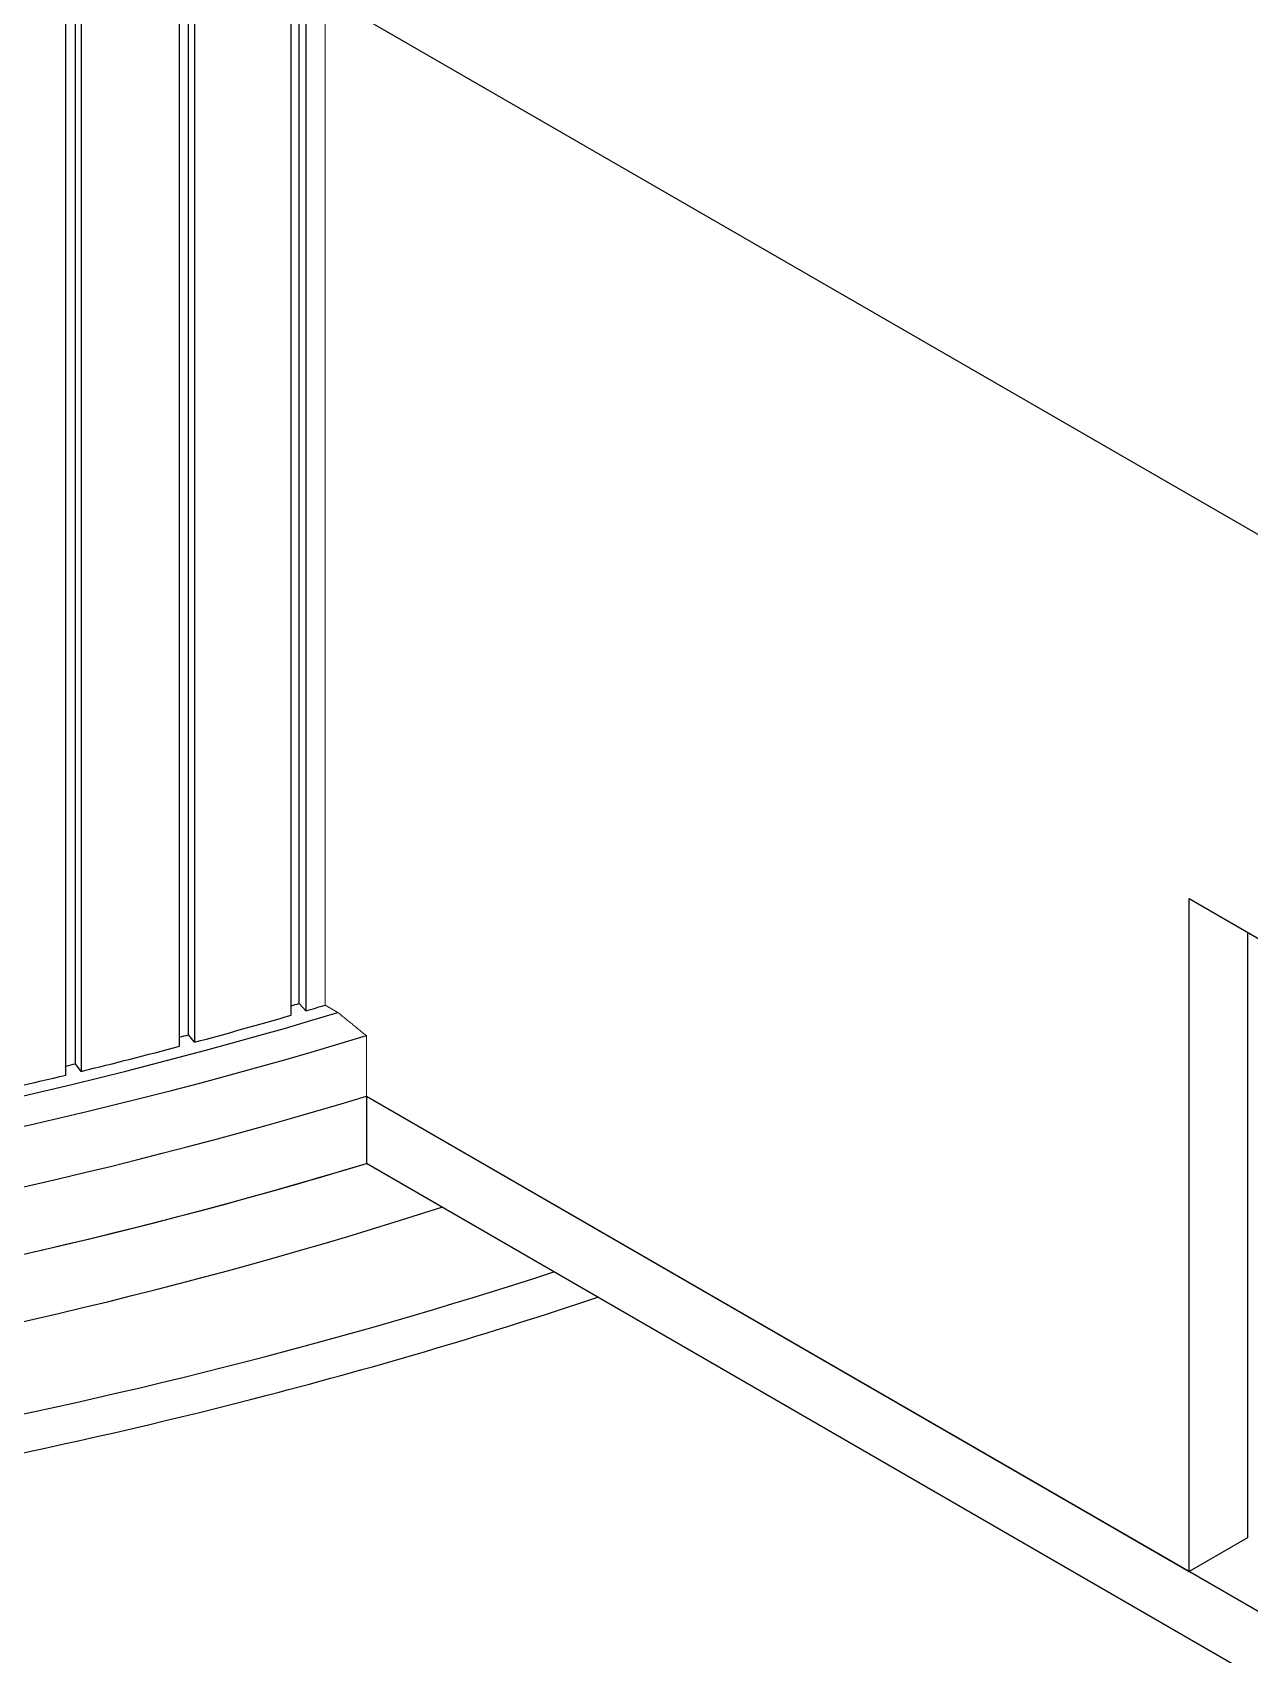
# Model space of a CAD drawing. Header units: millimetres. Extents: x 0 to 89100, y 0 to 63000.
# Drawn here: x 70620 to 72836, y 49237 to 52190 of the extents above; entities that cross this region are included whole.
import ezdxf

# ---------------------------------------------------------------- set-up
doc = ezdxf.new("R2010")
doc.units = ezdxf.units.MM
doc.header["$LTSCALE"] = 150
doc.layers.add('Visible', color=7, linetype='Continuous', lineweight=25)
doc.layers.add('Visible Narrow', color=7, linetype='Continuous', lineweight=18)

msp = doc.modelspace()

# ---------------------------------------------------------------- linework, layer by layer
at = {"layer": 'Visible'}
for p, q in [((71105.53, 50422.43), (71105.53, 54013.99)), ((71117.42, 54000.48), (71117.42, 50408.91)), ((71090.68, 50401.07), (71090.68, 53992.63)), ((70903.62, 50365.49), (70903.62, 53957.05)), ((70914.65, 53943.3), (70914.65, 50351.74)), ((70887.43, 50344.46), (70887.43, 53936.02)), ((70680.75, 50292.14), (70680.75, 53883.71)), ((70698.26, 50312.82), (70698.26, 53904.39)), ((70708.42, 53890.41), (70708.42, 50298.85)), ((71152.67, 52256.51), (73953.71, 50639.33)), ((72725.93, 50613.34), (73892.66, 49939.73)), ((72725.93, 49388.6), (72725.93, 50613.34)), ((72832, 50552.11), (72832, 49449.84)), ((71117.42, 50408.91), (71105.53, 50422.43)), ((70914.65, 50351.74), (70903.62, 50365.49)), ((70708.42, 50298.85), (70698.26, 50312.82)), ((71227.7, 50253.6), (72725.93, 49388.6)), ((71227.7, 50253.6), (73933.32, 48691.51)), ((71227.7, 50253.6), (71227.7, 50131.13)), ((73933.32, 48569.04), (71227.7, 50131.13)), ((72832, 49449.84), (72725.93, 49388.6))]:
    msp.add_line(p, q, dxfattribs=at)
for centre, major_axis, start_param, end_param in [((68289.52, 53591.12), (-6315, 0), 6.1038739, 8.3379225), ((68289.52, 53603.37), (-6245.17, 0), 6.1828271, 8.3344441), ((68289.52, 53480.9), (-6315, 0), 0, 2.0547372), ((68289.52, 53480.9), (-6315, 0), 0, 2.0547372), ((68289.52, 53480.9), (-6315, 0), 0, 2.0547372), ((68289.52, 53603.37), (6213.75, 0), 5.1485599, 5.1800509), ((68289.52, 53603.37), (6187.5, 0), 5.1821946, 5.1848891), ((68289.52, 53603.37), (6213.75, 0), 5.1848789, 5.1912593), ((68289.52, 53603.37), (6213.75, 0), 5.1122409, 5.1437319), ((68289.52, 53603.37), (6187.5, 0), 5.1456853, 5.1485701), ((68289.52, 53603.37), (6187.5, 0), 5.1091824, 5.1122511), ((68289.52, 53603.37), (6213.75, 0), 5.0759219, 5.1074129), ((68289.52, 53358.42), (6315, 0), 4.7172003, 5.1963298), ((68289.52, 53358.42), (-6315, 0), 1.5756076, 2.0547372), ((68289.52, 53358.42), (-6315, 0), 1.5856425, 2.0547372), ((68289.52, 53235.95), (-6315, 0), 1.5895029, 2.0795189)]:
    msp.add_ellipse(centre, major_axis=major_axis, ratio=0.5773503, start_param=start_param, end_param=end_param, dxfattribs=at)
for points, knots in [([(68407.64, 49436.75), (69064.43, 49443.46), (69719.4, 49506.61), (70769.28, 49702.89), (71180.42, 49807.11), (71569.26, 49933.93)], [5.51549775, 5.51549775, 5.51549775, 5.51549775, 5.81094914, 5.81094914, 6.01199495, 6.01199495, 6.01199495, 6.01199495]), ([(68406.12, 49367.73), (68597.2, 49369.64), (68788.13, 49376.28), (69691.63, 49430.1), (70393.07, 49539.18), (71252.94, 49762.95), (71453.97, 49822.47), (71649.34, 49887.69)], [5.51516557, 5.51516557, 5.51516557, 5.51516557, 5.60060947, 5.60060947, 5.92125037, 5.92125037, 6.02205953, 6.02205953, 6.02205953, 6.02205953])]:
    msp.add_open_spline(points, degree=3, knots=knots, dxfattribs=at)
at = {"layer": 'Visible Narrow'}
for p, q in [((71152.67, 50419.4), (71152.67, 52256.51)), ((71175.97, 50405.94), (71152.67, 50419.4)), ((71227.7, 50253.6), (71227.7, 50363.83))]:
    msp.add_line(p, q, dxfattribs=at)
msp.add_rational_spline([(71227.7, 50363.83), (71201.69, 50385.01), (71175.97, 50405.94)], [1, 1.0000169653, 1], degree=2, dxfattribs=at)

doc.saveas('drawing.dxf')
